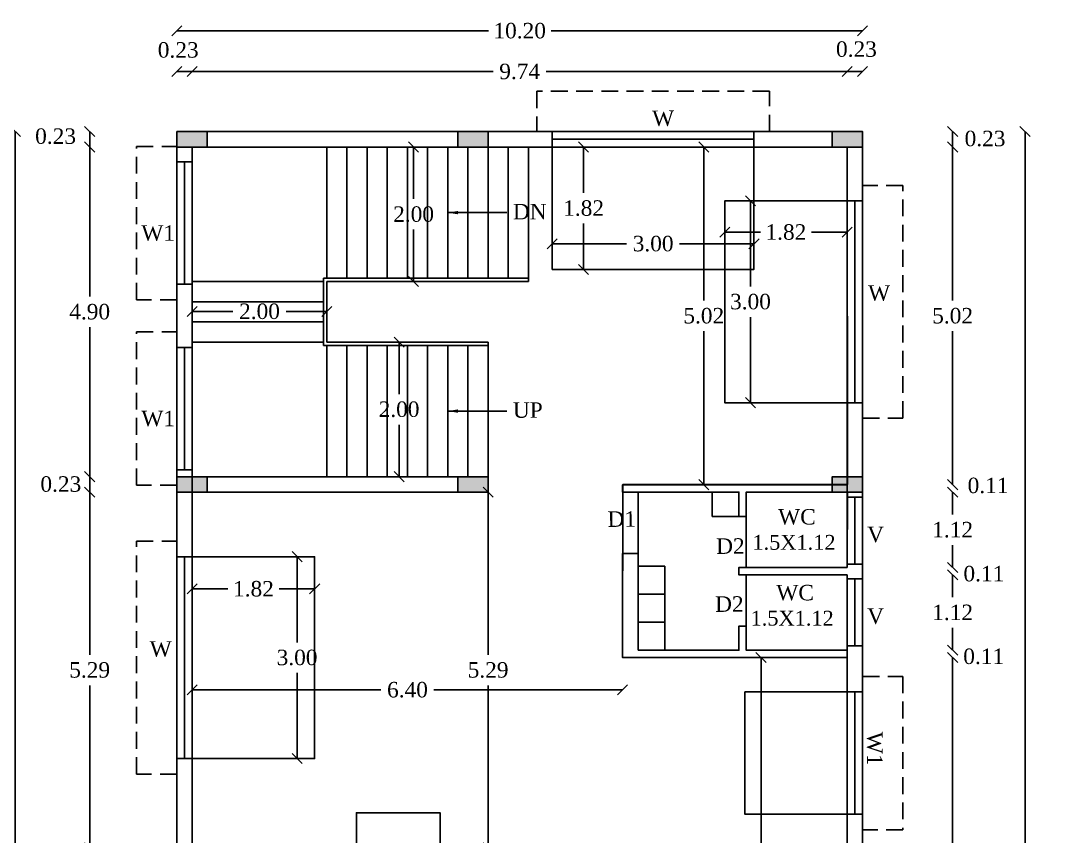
# Model space of a CAD drawing. Header units: metres. Extents: x 7889 to 8063, y -2348 to -2272.
# Drawn here: x 7922.11 to 7937.44, y -2311.13 to -2299.01 of the extents above; entities that cross this region are included whole.
import ezdxf

# ---------------------------------------------------------------- set-up
doc = ezdxf.new("R2010")
doc.units = ezdxf.units.M
doc.header["$MEASUREMENT"] = 0
doc.linetypes.add('HIDDEN', pattern=[0.375, 0.25, -0.125])
for name, color, linetype in [('BLK_1_FLR_2_BLT_UP_AREA', 18, 'Continuous'), ('BLK_1_FLR_2_CARPET_AREA', 18, 'Continuous'), ('BLK_1_FLR_2_DRINKING_WATER', 7, 'Continuous'), ('BLK_1_FLR_2_ROOF_AREA', 54, 'Continuous'), ('BLK_1_FLR_2_ROOM_1_LIGHT_VENTILATION_1', 2, 'Continuous'), ('BLK_1_FLR_2_WASH', 7, 'Continuous'), ('BLK_1_FLR_2_WATER_CLOSET', 7, 'Continuous')]:
    doc.layers.add(name, color=color, linetype=linetype)
doc.styles.add('Isa-', font='times.ttf')
doc.styles.add('STYLE2', font='times.ttf')
doc.dimstyles.new('ISO-25', dxfattribs={"dimscale": 0, "dimtxt": 0.23, "dimasz": 0.15, "dimexe": 1.25, "dimexo": 0.625, "dimgap": 0.11, "dimtad": 0, "dimtih": 1, "dimtoh": 1, "dimzin": 1, "dimdsep": 46, "dimtxsty": 'STYLE2', "dimblk": 'OBLIQUE', "dimcen": 0, "dimse1": 1, "dimse2": 1, "dimclrd": 1, "dimclrt": 3, "dimadec": 0, "dimazin": 2, "dimtfac": 1, "dimtix": 1, "dimtofl": 0, "dimtmove": 0, "dimatfit": 3, "dimfxl": 0, "dimtolj": 1, "dimarcsym": 0})

# ---------------------------------------------------------------- blocks, each defined once
blk = doc.blocks.new('_Oblique')
at = {"color": 0, "linetype": 'ByBlock', "lineweight": -2}
blk.add_line((-0.5, -0.5), (0.5, 0.5), dxfattribs=at)
blk = doc.blocks.new('*D212')
at = {"color": 1, "lineweight": -2}
for p, q in [((7924.662, -2303.33), (7925.265, -2303.33)), ((7926.662, -2303.33), (7926.06, -2303.33))]:
    blk.add_line(p, q, dxfattribs=at)
at = {"layer": 'Defpoints', "color": 0}
for p in [(7926.662, -2303.33), (7926.662, -2303.336), (7924.662, -2303.346)]:
    blk.add_point(p, dxfattribs=at)
at = {"color": 1, "lineweight": -2, "xscale": 0.15, "yscale": 0.15, "zscale": 0.15, "rotation": 180}
blk.add_blockref('_Oblique', (7924.662, -2303.33), dxfattribs=at)
at = {"color": 1, "lineweight": -2, "xscale": 0.15, "yscale": 0.15, "zscale": 0.15}
blk.add_blockref('_Oblique', (7926.662, -2303.33), dxfattribs=at)
at = {"color": 3, "insert": (7925.662, -2303.33), "char_height": 0.23, "attachment_point": 5, "style": 'STYLE2'}
blk.add_mtext('\\A1;2.00', dxfattribs=at)
blk = doc.blocks.new('*D213')
at = {"color": 1, "lineweight": -2}
for p, q in [((7927.954, -2300.886), (7927.954, -2301.659)), ((7927.954, -2302.886), (7927.954, -2302.114))]:
    blk.add_line(p, q, dxfattribs=at)
at = {"layer": 'Defpoints', "color": 0}
for p in [(7927.696, -2300.886), (7927.954, -2300.886), (7927.954, -2302.886)]:
    blk.add_point(p, dxfattribs=at)
at = {"color": 1, "lineweight": -2, "xscale": 0.15, "yscale": 0.15, "zscale": 0.15}
for p, rotation in [((7927.954, -2300.886), 90), ((7927.954, -2302.886), 270)]:
    blk.add_blockref('_Oblique', p, dxfattribs=dict(at, rotation=rotation))
at = {"color": 3, "insert": (7927.954, -2301.886), "char_height": 0.23, "attachment_point": 5, "style": 'STYLE2'}
blk.add_mtext('\\A1;2.00', dxfattribs=at)
blk = doc.blocks.new('*D214')
at = {"color": 1, "lineweight": -2}
for p, q in [((7927.738, -2303.786), (7927.738, -2304.559)), ((7927.738, -2305.786), (7927.738, -2305.014))]:
    blk.add_line(p, q, dxfattribs=at)
at = {"layer": 'Defpoints', "color": 0}
for p in [(7927.738, -2303.786), (7927.738, -2305.786), (7927.738, -2305.786)]:
    blk.add_point(p, dxfattribs=at)
at = {"color": 1, "lineweight": -2, "xscale": 0.15, "yscale": 0.15, "zscale": 0.15}
for p, rotation in [((7927.738, -2303.786), 90), ((7927.738, -2305.786), 270)]:
    blk.add_blockref('_Oblique', p, dxfattribs=dict(at, rotation=rotation))
at = {"color": 3, "insert": (7927.738, -2304.786), "char_height": 0.23, "attachment_point": 5, "style": 'STYLE2'}
blk.add_mtext('\\A1;2.00', dxfattribs=at)
blk = doc.blocks.new('*D217')
at = {"color": 1, "lineweight": -2}
for p, q in [((7933.122, -2308.476), (7933.122, -2322.439)), ((7933.122, -2336.856), (7933.122, -2322.894))]:
    blk.add_line(p, q, dxfattribs=at)
at = {"layer": 'Defpoints', "color": 0}
for p in [(7932.733, -2308.476), (7933.122, -2308.476), (7932.807, -2336.856)]:
    blk.add_point(p, dxfattribs=at)
at = {"color": 1, "lineweight": -2, "xscale": 0.15, "yscale": 0.15, "zscale": 0.15}
for p, rotation in [((7933.122, -2308.476), 90), ((7933.122, -2336.856), 270)]:
    blk.add_blockref('_Oblique', p, dxfattribs=dict(at, rotation=rotation))
at = {"color": 3, "insert": (7933.122, -2322.666), "char_height": 0.23, "attachment_point": 5, "style": 'STYLE2'}
blk.add_mtext('\\A1;28.38', dxfattribs=at)
blk = doc.blocks.new('*D218')
at = {"color": 1, "lineweight": -2}
for p, q in [((7924.662, -2308.955), (7927.469, -2308.955)), ((7931.063, -2308.955), (7928.257, -2308.955))]:
    blk.add_line(p, q, dxfattribs=at)
at = {"layer": 'Defpoints', "color": 0}
for p in [(7924.662, -2308.476), (7931.063, -2308.476), (7924.662, -2308.955)]:
    blk.add_point(p, dxfattribs=at)
at = {"color": 1, "lineweight": -2, "xscale": 0.15, "yscale": 0.15, "zscale": 0.15, "rotation": 180}
blk.add_blockref('_Oblique', (7924.662, -2308.955), dxfattribs=at)
at = {"color": 1, "lineweight": -2, "xscale": 0.15, "yscale": 0.15, "zscale": 0.15}
blk.add_blockref('_Oblique', (7931.063, -2308.955), dxfattribs=at)
at = {"color": 3, "insert": (7927.863, -2308.955), "char_height": 0.23, "attachment_point": 5, "style": 'STYLE2'}
blk.add_mtext('\\A1;6.40', dxfattribs=at)
blk = doc.blocks.new('*D219')
at = {"color": 1, "lineweight": -2}
for p, q in [((7932.27, -2300.886), (7932.27, -2303.169)), ((7932.27, -2305.906), (7932.27, -2303.624))]:
    blk.add_line(p, q, dxfattribs=at)
at = {"layer": 'Defpoints', "color": 0}
for p in [(7932.27, -2300.886), (7932.27, -2300.886), (7932.27, -2305.906)]:
    blk.add_point(p, dxfattribs=at)
at = {"color": 1, "lineweight": -2, "xscale": 0.15, "yscale": 0.15, "zscale": 0.15}
for p, rotation in [((7932.27, -2300.886), 90), ((7932.27, -2305.906), 270)]:
    blk.add_blockref('_Oblique', p, dxfattribs=dict(at, rotation=rotation))
at = {"color": 3, "insert": (7932.27, -2303.396), "char_height": 0.23, "attachment_point": 5, "style": 'STYLE2'}
blk.add_mtext('\\A1;5.02', dxfattribs=at)
blk = doc.blocks.new('*D220')
at = {"layer": 'BLK_1_FLR_2_ROOM_1_LIGHT_VENTILATION_1', "color": 232, "lineweight": -2}
for p, q in [((7924.662, -2307.455), (7925.192, -2307.455)), ((7926.482, -2307.455), (7925.953, -2307.455))]:
    blk.add_line(p, q, dxfattribs=at)
at = {"layer": 'Defpoints', "color": 0}
for p in [(7924.662, -2306.976), (7926.482, -2306.976), (7924.662, -2307.455)]:
    blk.add_point(p, dxfattribs=at)
at = {"layer": 'BLK_1_FLR_2_ROOM_1_LIGHT_VENTILATION_1', "color": 232, "lineweight": -2, "xscale": 0.15, "yscale": 0.15, "zscale": 0.15, "rotation": 180}
blk.add_blockref('_Oblique', (7924.662, -2307.455), dxfattribs=at)
at = {"layer": 'BLK_1_FLR_2_ROOM_1_LIGHT_VENTILATION_1', "color": 232, "lineweight": -2, "xscale": 0.15, "yscale": 0.15, "zscale": 0.15}
blk.add_blockref('_Oblique', (7926.482, -2307.455), dxfattribs=at)
at = {"layer": 'BLK_1_FLR_2_ROOM_1_LIGHT_VENTILATION_1', "color": 232, "insert": (7925.572, -2307.455), "char_height": 0.23, "attachment_point": 5, "style": 'STYLE2'}
blk.add_mtext('\\A1;1.82', dxfattribs=at)
blk = doc.blocks.new('*D221')
at = {"layer": 'BLK_1_FLR_2_ROOM_1_LIGHT_VENTILATION_1', "color": 232, "lineweight": -2}
for p, q in [((7926.221, -2306.976), (7926.221, -2308.249)), ((7926.221, -2309.976), (7926.221, -2308.704))]:
    blk.add_line(p, q, dxfattribs=at)
at = {"layer": 'Defpoints', "color": 0}
for p in [(7926.482, -2306.976), (7926.221, -2309.976), (7926.482, -2309.976)]:
    blk.add_point(p, dxfattribs=at)
at = {"layer": 'BLK_1_FLR_2_ROOM_1_LIGHT_VENTILATION_1', "color": 232, "lineweight": -2, "xscale": 0.15, "yscale": 0.15, "zscale": 0.15}
for p, rotation in [((7926.221, -2306.976), 90), ((7926.221, -2309.976), 270)]:
    blk.add_blockref('_Oblique', p, dxfattribs=dict(at, rotation=rotation))
at = {"layer": 'BLK_1_FLR_2_ROOM_1_LIGHT_VENTILATION_1', "color": 232, "insert": (7926.221, -2308.476), "char_height": 0.23, "attachment_point": 5, "style": 'STYLE2'}
blk.add_mtext('\\A1;3.00', dxfattribs=at)
blk = doc.blocks.new('*D96')
at = {"layer": 'BLK_1_FLR_2_ROOM_1_LIGHT_VENTILATION_1', "color": 232, "lineweight": -2}
for p, q in [((7932.965, -2301.686), (7932.965, -2302.959)), ((7932.965, -2304.686), (7932.965, -2303.414))]:
    blk.add_line(p, q, dxfattribs=at)
at = {"layer": 'Defpoints', "color": 0}
for p in [(7932.582, -2301.686), (7932.965, -2301.686), (7932.582, -2304.686)]:
    blk.add_point(p, dxfattribs=at)
at = {"layer": 'BLK_1_FLR_2_ROOM_1_LIGHT_VENTILATION_1', "color": 232, "lineweight": -2, "xscale": 0.15, "yscale": 0.15, "zscale": 0.15}
for p, rotation in [((7932.965, -2301.686), 90), ((7932.965, -2304.686), 270)]:
    blk.add_blockref('_Oblique', p, dxfattribs=dict(at, rotation=rotation))
at = {"layer": 'BLK_1_FLR_2_ROOM_1_LIGHT_VENTILATION_1', "color": 232, "insert": (7932.965, -2303.186), "char_height": 0.23, "attachment_point": 5, "style": 'STYLE2'}
blk.add_mtext('\\A1;3.00', dxfattribs=at)
blk = doc.blocks.new('*D97')
at = {"layer": 'BLK_1_FLR_2_ROOM_1_LIGHT_VENTILATION_1', "color": 232, "lineweight": -2}
for p, q in [((7932.582, -2302.152), (7933.112, -2302.152)), ((7934.402, -2302.152), (7933.873, -2302.152))]:
    blk.add_line(p, q, dxfattribs=at)
at = {"layer": 'Defpoints', "color": 0}
for p in [(7932.582, -2301.686), (7934.402, -2301.686), (7932.582, -2302.152)]:
    blk.add_point(p, dxfattribs=at)
at = {"layer": 'BLK_1_FLR_2_ROOM_1_LIGHT_VENTILATION_1', "color": 232, "lineweight": -2, "xscale": 0.15, "yscale": 0.15, "zscale": 0.15, "rotation": 180}
blk.add_blockref('_Oblique', (7932.582, -2302.152), dxfattribs=at)
at = {"layer": 'BLK_1_FLR_2_ROOM_1_LIGHT_VENTILATION_1', "color": 232, "lineweight": -2, "xscale": 0.15, "yscale": 0.15, "zscale": 0.15}
blk.add_blockref('_Oblique', (7934.402, -2302.152), dxfattribs=at)
at = {"layer": 'BLK_1_FLR_2_ROOM_1_LIGHT_VENTILATION_1', "color": 232, "insert": (7933.492, -2302.152), "char_height": 0.23, "attachment_point": 5, "style": 'STYLE2'}
blk.add_mtext('\\A1;1.82', dxfattribs=at)
blk = doc.blocks.new('*D100')
at = {"layer": 'BLK_1_FLR_2_ROOM_1_LIGHT_VENTILATION_1', "color": 232, "lineweight": -2}
for p, q in [((7930.017, -2302.324), (7931.123, -2302.324)), ((7933.017, -2302.324), (7931.911, -2302.324))]:
    blk.add_line(p, q, dxfattribs=at)
at = {"layer": 'Defpoints', "color": 0}
for p in [(7930.017, -2302.324), (7930.017, -2302.706), (7933.017, -2302.706)]:
    blk.add_point(p, dxfattribs=at)
at = {"layer": 'BLK_1_FLR_2_ROOM_1_LIGHT_VENTILATION_1', "color": 232, "lineweight": -2, "xscale": 0.15, "yscale": 0.15, "zscale": 0.15, "rotation": 180}
blk.add_blockref('_Oblique', (7930.017, -2302.324), dxfattribs=at)
at = {"layer": 'BLK_1_FLR_2_ROOM_1_LIGHT_VENTILATION_1', "color": 232, "lineweight": -2, "xscale": 0.15, "yscale": 0.15, "zscale": 0.15}
blk.add_blockref('_Oblique', (7933.017, -2302.324), dxfattribs=at)
at = {"layer": 'BLK_1_FLR_2_ROOM_1_LIGHT_VENTILATION_1', "color": 232, "insert": (7931.517, -2302.324), "char_height": 0.23, "attachment_point": 5, "style": 'STYLE2'}
blk.add_mtext('\\A1;3.00', dxfattribs=at)
blk = doc.blocks.new('*D101')
at = {"layer": 'BLK_1_FLR_2_ROOM_1_LIGHT_VENTILATION_1', "color": 232, "lineweight": -2}
for p, q in [((7930.483, -2300.886), (7930.483, -2301.569)), ((7930.483, -2302.706), (7930.483, -2302.024))]:
    blk.add_line(p, q, dxfattribs=at)
at = {"layer": 'Defpoints', "color": 0}
for p in [(7930.017, -2300.886), (7930.017, -2302.706), (7930.483, -2302.706)]:
    blk.add_point(p, dxfattribs=at)
at = {"layer": 'BLK_1_FLR_2_ROOM_1_LIGHT_VENTILATION_1', "color": 232, "lineweight": -2, "xscale": 0.15, "yscale": 0.15, "zscale": 0.15}
for p, rotation in [((7930.483, -2300.886), 90), ((7930.483, -2302.706), 270)]:
    blk.add_blockref('_Oblique', p, dxfattribs=dict(at, rotation=rotation))
at = {"layer": 'BLK_1_FLR_2_ROOM_1_LIGHT_VENTILATION_1', "color": 232, "insert": (7930.483, -2301.796), "char_height": 0.23, "attachment_point": 5, "style": 'STYLE2'}
blk.add_mtext('\\A1;1.82', dxfattribs=at)
blk = doc.blocks.new('*D102')
at = {"color": 1, "lineweight": -2}
blk.add_line((7924.432, -2299.765), (7924.662, -2299.765), dxfattribs=at)
at = {"layer": 'Defpoints', "color": 0}
for p in [(7924.662, -2299.765), (7924.432, -2301.107), (7924.662, -2301.107)]:
    blk.add_point(p, dxfattribs=at)
at = {"color": 1, "lineweight": -2, "xscale": 0.15, "yscale": 0.15, "zscale": 0.15, "rotation": 180}
blk.add_blockref('_Oblique', (7924.432, -2299.765), dxfattribs=at)
at = {"color": 1, "lineweight": -2, "xscale": 0.15, "yscale": 0.15, "zscale": 0.15}
blk.add_blockref('_Oblique', (7924.662, -2299.765), dxfattribs=at)
at = {"color": 3, "insert": (7924.453, -2299.445), "char_height": 0.23, "attachment_point": 5, "style": 'STYLE2'}
blk.add_mtext('\\A1;0.23', dxfattribs=at)
blk = doc.blocks.new('*D103')
at = {"color": 1, "lineweight": -2}
for p, q in [((7924.662, -2299.765), (7929.138, -2299.765)), ((7934.402, -2299.765), (7929.927, -2299.765))]:
    blk.add_line(p, q, dxfattribs=at)
at = {"layer": 'Defpoints', "color": 0}
for p in [(7934.402, -2299.765), (7924.662, -2301.107), (7934.402, -2301.686)]:
    blk.add_point(p, dxfattribs=at)
at = {"color": 1, "lineweight": -2, "xscale": 0.15, "yscale": 0.15, "zscale": 0.15, "rotation": 180}
blk.add_blockref('_Oblique', (7924.662, -2299.765), dxfattribs=at)
at = {"color": 1, "lineweight": -2, "xscale": 0.15, "yscale": 0.15, "zscale": 0.15}
blk.add_blockref('_Oblique', (7934.402, -2299.765), dxfattribs=at)
at = {"color": 3, "insert": (7929.532, -2299.765), "char_height": 0.23, "attachment_point": 5, "style": 'STYLE2'}
blk.add_mtext('\\A1;9.74', dxfattribs=at)
blk = doc.blocks.new('*D104')
at = {"color": 1, "lineweight": -2}
blk.add_line((7934.402, -2299.765), (7934.632, -2299.765), dxfattribs=at)
at = {"layer": 'Defpoints', "color": 0}
for p in [(7934.632, -2299.765), (7934.402, -2301.686), (7934.632, -2301.686)]:
    blk.add_point(p, dxfattribs=at)
at = {"color": 1, "lineweight": -2, "xscale": 0.15, "yscale": 0.15, "zscale": 0.15, "rotation": 180}
blk.add_blockref('_Oblique', (7934.402, -2299.765), dxfattribs=at)
at = {"color": 1, "lineweight": -2, "xscale": 0.15, "yscale": 0.15, "zscale": 0.15}
blk.add_blockref('_Oblique', (7934.632, -2299.765), dxfattribs=at)
at = {"color": 3, "insert": (7934.541, -2299.433), "char_height": 0.23, "attachment_point": 5, "style": 'STYLE2'}
blk.add_mtext('\\A1;0.23', dxfattribs=at)
blk = doc.blocks.new('*D105')
at = {"color": 1, "lineweight": -2}
for p, q in [((7924.432, -2299.159), (7929.066, -2299.159)), ((7934.632, -2299.159), (7929.999, -2299.159))]:
    blk.add_line(p, q, dxfattribs=at)
at = {"layer": 'Defpoints', "color": 0}
for p in [(7934.632, -2299.159), (7934.632, -2302.822), (7924.432, -2302.927)]:
    blk.add_point(p, dxfattribs=at)
at = {"color": 1, "lineweight": -2, "xscale": 0.15, "yscale": 0.15, "zscale": 0.15, "rotation": 180}
blk.add_blockref('_Oblique', (7924.432, -2299.159), dxfattribs=at)
at = {"color": 1, "lineweight": -2, "xscale": 0.15, "yscale": 0.15, "zscale": 0.15}
blk.add_blockref('_Oblique', (7934.632, -2299.159), dxfattribs=at)
at = {"color": 3, "insert": (7929.532, -2299.159), "char_height": 0.23, "attachment_point": 5, "style": 'STYLE2'}
blk.add_mtext('\\A1;10.20', dxfattribs=at)
blk = doc.blocks.new('*D106')
at = {"color": 1, "lineweight": -2}
blk.add_line((7923.136, -2300.656), (7923.136, -2300.886), dxfattribs=at)
at = {"layer": 'Defpoints', "color": 0}
for p in [(7925.808, -2300.656), (7923.136, -2300.886), (7925.808, -2300.886)]:
    blk.add_point(p, dxfattribs=at)
at = {"color": 1, "lineweight": -2, "xscale": 0.15, "yscale": 0.15, "zscale": 0.15}
for p, rotation in [((7923.136, -2300.656), 90), ((7923.136, -2300.886), 270)]:
    blk.add_blockref('_Oblique', p, dxfattribs=dict(at, rotation=rotation))
at = {"color": 3, "insert": (7922.629, -2300.727), "char_height": 0.23, "attachment_point": 5, "style": 'STYLE2'}
blk.add_mtext('\\A1;0.23', dxfattribs=at)
blk = doc.blocks.new('*D107')
at = {"color": 1, "lineweight": -2}
for p, q in [((7923.136, -2300.886), (7923.136, -2303.109)), ((7923.136, -2305.786), (7923.136, -2303.564))]:
    blk.add_line(p, q, dxfattribs=at)
at = {"layer": 'Defpoints', "color": 0}
for p in [(7925.808, -2300.886), (7923.136, -2305.786), (7925.579, -2305.786)]:
    blk.add_point(p, dxfattribs=at)
at = {"color": 1, "lineweight": -2, "xscale": 0.15, "yscale": 0.15, "zscale": 0.15}
for p, rotation in [((7923.136, -2300.886), 90), ((7923.136, -2305.786), 270)]:
    blk.add_blockref('_Oblique', p, dxfattribs=dict(at, rotation=rotation))
at = {"color": 3, "insert": (7923.136, -2303.336), "char_height": 0.23, "attachment_point": 5, "style": 'STYLE2'}
blk.add_mtext('\\A1;4.90', dxfattribs=at)
blk = doc.blocks.new('*D108')
at = {"color": 1, "lineweight": -2}
blk.add_line((7923.136, -2305.786), (7923.136, -2306.016), dxfattribs=at)
at = {"layer": 'Defpoints', "color": 0}
for p in [(7925.579, -2305.786), (7923.136, -2306.016), (7925.498, -2306.016)]:
    blk.add_point(p, dxfattribs=at)
at = {"color": 1, "lineweight": -2, "xscale": 0.15, "yscale": 0.15, "zscale": 0.15}
for p, rotation in [((7923.136, -2305.786), 90), ((7923.136, -2306.016), 270)]:
    blk.add_blockref('_Oblique', p, dxfattribs=dict(at, rotation=rotation))
at = {"color": 3, "insert": (7922.707, -2305.898), "char_height": 0.23, "attachment_point": 5, "style": 'STYLE2'}
blk.add_mtext('\\A1;0.23', dxfattribs=at)
blk = doc.blocks.new('*D109')
at = {"color": 1, "lineweight": -2}
for p, q in [((7923.136, -2306.016), (7923.136, -2308.434)), ((7923.136, -2311.306), (7923.136, -2308.889))]:
    blk.add_line(p, q, dxfattribs=at)
at = {"layer": 'Defpoints', "color": 0}
for p in [(7925.498, -2306.016), (7923.136, -2311.306), (7925.855, -2311.306)]:
    blk.add_point(p, dxfattribs=at)
at = {"color": 1, "lineweight": -2, "xscale": 0.15, "yscale": 0.15, "zscale": 0.15}
for p, rotation in [((7923.136, -2306.016), 90), ((7923.136, -2311.306), 270)]:
    blk.add_blockref('_Oblique', p, dxfattribs=dict(at, rotation=rotation))
at = {"color": 3, "insert": (7923.136, -2308.661), "char_height": 0.23, "attachment_point": 5, "style": 'STYLE2'}
blk.add_mtext('\\A1;5.29', dxfattribs=at)
blk = doc.blocks.new('*D117')
at = {"color": 1, "lineweight": -2}
for p, q in [((7922.03, -2300.656), (7922.03, -2319.394)), ((7922.03, -2338.586), (7922.03, -2319.849))]:
    blk.add_line(p, q, dxfattribs=at)
at = {"layer": 'Defpoints', "color": 0}
for p in [(7922.03, -2300.656), (7927.307, -2300.656), (7927.815, -2338.586)]:
    blk.add_point(p, dxfattribs=at)
at = {"color": 1, "lineweight": -2, "xscale": 0.15, "yscale": 0.15, "zscale": 0.15}
for p, rotation in [((7922.03, -2300.656), 90), ((7922.03, -2338.586), 270)]:
    blk.add_blockref('_Oblique', p, dxfattribs=dict(at, rotation=rotation))
at = {"color": 3, "insert": (7922.03, -2319.621), "char_height": 0.23, "attachment_point": 5, "style": 'STYLE2'}
blk.add_mtext('\\A1;37.93', dxfattribs=at)
blk = doc.blocks.new('*D118')
at = {"color": 1, "lineweight": -2}
blk.add_line((7935.972, -2300.656), (7935.972, -2300.886), dxfattribs=at)
at = {"layer": 'Defpoints', "color": 0}
for p in [(7933.533, -2300.656), (7933.533, -2300.886), (7935.972, -2300.886)]:
    blk.add_point(p, dxfattribs=at)
at = {"color": 1, "lineweight": -2, "xscale": 0.15, "yscale": 0.15, "zscale": 0.15}
for p, rotation in [((7935.972, -2300.656), 90), ((7935.972, -2300.886), 270)]:
    blk.add_blockref('_Oblique', p, dxfattribs=dict(at, rotation=rotation))
at = {"color": 3, "insert": (7936.454, -2300.762), "char_height": 0.23, "attachment_point": 5, "style": 'STYLE2'}
blk.add_mtext('\\A1;0.23', dxfattribs=at)
blk = doc.blocks.new('*D119')
at = {"color": 1, "lineweight": -2}
for p, q in [((7935.972, -2300.886), (7935.972, -2303.169)), ((7935.972, -2305.906), (7935.972, -2303.624))]:
    blk.add_line(p, q, dxfattribs=at)
at = {"layer": 'Defpoints', "color": 0}
for p in [(7933.533, -2300.886), (7933.689, -2305.906), (7935.972, -2305.906)]:
    blk.add_point(p, dxfattribs=at)
at = {"color": 1, "lineweight": -2, "xscale": 0.15, "yscale": 0.15, "zscale": 0.15}
for p, rotation in [((7935.972, -2300.886), 90), ((7935.972, -2305.906), 270)]:
    blk.add_blockref('_Oblique', p, dxfattribs=dict(at, rotation=rotation))
at = {"color": 3, "insert": (7935.972, -2303.396), "char_height": 0.23, "attachment_point": 5, "style": 'STYLE2'}
blk.add_mtext('\\A1;5.02', dxfattribs=at)
blk = doc.blocks.new('*D120')
at = {"color": 1, "lineweight": -2}
for p, q in [((7935.972, -2305.906), (7935.972, -2305.756)), ((7935.972, -2306.016), (7935.972, -2306.166))]:
    blk.add_line(p, q, dxfattribs=at)
at = {"layer": 'Defpoints', "color": 0}
for p in [(7933.689, -2305.906), (7933.695, -2306.016), (7935.972, -2306.016)]:
    blk.add_point(p, dxfattribs=at)
at = {"color": 1, "lineweight": -2, "xscale": 0.15, "yscale": 0.15, "zscale": 0.15}
for p, rotation in [((7935.972, -2305.906), 270), ((7935.972, -2306.016), 90)]:
    blk.add_blockref('_Oblique', p, dxfattribs=dict(at, rotation=rotation))
at = {"color": 3, "insert": (7936.499, -2305.919), "char_height": 0.23, "attachment_point": 5, "style": 'STYLE2'}
blk.add_mtext('\\A1;0.11', dxfattribs=at)
blk = doc.blocks.new('*D121')
at = {"color": 1, "lineweight": -2}
for p, q in [((7935.972, -2306.016), (7935.972, -2306.349)), ((7935.972, -2307.136), (7935.972, -2306.804))]:
    blk.add_line(p, q, dxfattribs=at)
at = {"layer": 'Defpoints', "color": 0}
for p in [(7933.695, -2306.016), (7933.924, -2307.136), (7935.972, -2307.136)]:
    blk.add_point(p, dxfattribs=at)
at = {"color": 1, "lineweight": -2, "xscale": 0.15, "yscale": 0.15, "zscale": 0.15}
for p, rotation in [((7935.972, -2306.016), 90), ((7935.972, -2307.136), 270)]:
    blk.add_blockref('_Oblique', p, dxfattribs=dict(at, rotation=rotation))
at = {"color": 3, "insert": (7935.972, -2306.576), "char_height": 0.23, "attachment_point": 5, "style": 'STYLE2'}
blk.add_mtext('\\A1;1.12', dxfattribs=at)
blk = doc.blocks.new('*D122')
at = {"color": 1, "lineweight": -2}
for p, q in [((7935.972, -2307.136), (7935.972, -2306.986)), ((7935.972, -2307.246), (7935.972, -2307.396))]:
    blk.add_line(p, q, dxfattribs=at)
at = {"layer": 'Defpoints', "color": 0}
for p in [(7933.924, -2307.136), (7933.95, -2307.246), (7935.972, -2307.246)]:
    blk.add_point(p, dxfattribs=at)
at = {"color": 1, "lineweight": -2, "xscale": 0.15, "yscale": 0.15, "zscale": 0.15}
for p, rotation in [((7935.972, -2307.136), 270), ((7935.972, -2307.246), 90)]:
    blk.add_blockref('_Oblique', p, dxfattribs=dict(at, rotation=rotation))
at = {"color": 3, "insert": (7936.437, -2307.23), "char_height": 0.23, "attachment_point": 5, "style": 'STYLE2'}
blk.add_mtext('\\A1;0.11', dxfattribs=at)
blk = doc.blocks.new('*D123')
at = {"color": 1, "lineweight": -2}
for p, q in [((7935.972, -2307.246), (7935.972, -2307.579)), ((7935.972, -2308.366), (7935.972, -2308.034))]:
    blk.add_line(p, q, dxfattribs=at)
at = {"layer": 'Defpoints', "color": 0}
for p in [(7933.95, -2307.246), (7933.812, -2308.366), (7935.972, -2308.366)]:
    blk.add_point(p, dxfattribs=at)
at = {"color": 1, "lineweight": -2, "xscale": 0.15, "yscale": 0.15, "zscale": 0.15}
for p, rotation in [((7935.972, -2307.246), 90), ((7935.972, -2308.366), 270)]:
    blk.add_blockref('_Oblique', p, dxfattribs=dict(at, rotation=rotation))
at = {"color": 3, "insert": (7935.972, -2307.806), "char_height": 0.23, "attachment_point": 5, "style": 'STYLE2'}
blk.add_mtext('\\A1;1.12', dxfattribs=at)
blk = doc.blocks.new('*D124')
at = {"color": 1, "lineweight": -2}
for p, q in [((7935.972, -2308.366), (7935.972, -2308.216)), ((7935.972, -2308.476), (7935.972, -2308.626))]:
    blk.add_line(p, q, dxfattribs=at)
at = {"layer": 'Defpoints', "color": 0}
for p in [(7933.812, -2308.366), (7933.807, -2308.476), (7935.972, -2308.476)]:
    blk.add_point(p, dxfattribs=at)
at = {"color": 1, "lineweight": -2, "xscale": 0.15, "yscale": 0.15, "zscale": 0.15}
for p, rotation in [((7935.972, -2308.366), 270), ((7935.972, -2308.476), 90)]:
    blk.add_blockref('_Oblique', p, dxfattribs=dict(at, rotation=rotation))
at = {"color": 3, "insert": (7936.434, -2308.459), "char_height": 0.23, "attachment_point": 5, "style": 'STYLE2'}
blk.add_mtext('\\A1;0.11', dxfattribs=at)
blk = doc.blocks.new('*D125')
at = {"color": 1, "lineweight": -2}
for p, q in [((7935.972, -2308.476), (7935.972, -2322.439)), ((7935.972, -2336.856), (7935.972, -2322.894))]:
    blk.add_line(p, q, dxfattribs=at)
at = {"layer": 'Defpoints', "color": 0}
for p in [(7933.807, -2308.476), (7933.96, -2336.856), (7935.972, -2336.856)]:
    blk.add_point(p, dxfattribs=at)
at = {"color": 1, "lineweight": -2, "xscale": 0.15, "yscale": 0.15, "zscale": 0.15}
for p, rotation in [((7935.972, -2308.476), 90), ((7935.972, -2336.856), 270)]:
    blk.add_blockref('_Oblique', p, dxfattribs=dict(at, rotation=rotation))
at = {"color": 3, "insert": (7935.972, -2322.666), "char_height": 0.23, "attachment_point": 5, "style": 'STYLE2'}
blk.add_mtext('\\A1;28.38', dxfattribs=at)
blk = doc.blocks.new('*D128')
at = {"color": 1, "lineweight": -2}
for p, q in [((7937.049, -2300.656), (7937.049, -2319.394)), ((7937.049, -2338.586), (7937.049, -2319.849))]:
    blk.add_line(p, q, dxfattribs=at)
at = {"layer": 'Defpoints', "color": 0}
for p in [(7930.032, -2300.656), (7937.049, -2300.656), (7930.032, -2338.586)]:
    blk.add_point(p, dxfattribs=at)
at = {"color": 1, "lineweight": -2, "xscale": 0.15, "yscale": 0.15, "zscale": 0.15}
for p, rotation in [((7937.049, -2300.656), 90), ((7937.049, -2338.586), 270)]:
    blk.add_blockref('_Oblique', p, dxfattribs=dict(at, rotation=rotation))
at = {"color": 3, "insert": (7937.049, -2319.621), "char_height": 0.23, "attachment_point": 5, "style": 'STYLE2'}
blk.add_mtext('\\A1;37.93', dxfattribs=at)
blk = doc.blocks.new('*D75')
at = {"color": 1, "lineweight": -2}
for p, q in [((7929.062, -2306.016), (7929.062, -2308.434)), ((7929.062, -2311.306), (7929.062, -2308.889))]:
    blk.add_line(p, q, dxfattribs=at)
at = {"layer": 'Defpoints', "color": 0}
for p in [(7929.062, -2306.016), (7929.062, -2306.016), (7929.062, -2311.306)]:
    blk.add_point(p, dxfattribs=at)
at = {"color": 1, "lineweight": -2, "xscale": 0.15, "yscale": 0.15, "zscale": 0.15}
for p, rotation in [((7929.062, -2306.016), 90), ((7929.062, -2311.306), 270)]:
    blk.add_blockref('_Oblique', p, dxfattribs=dict(at, rotation=rotation))
at = {"color": 3, "insert": (7929.062, -2308.661), "char_height": 0.23, "attachment_point": 5, "style": 'STYLE2'}
blk.add_mtext('\\A1;5.29', dxfattribs=at)

msp = doc.modelspace()

# ---------------------------------------------------------------- hatches: boundary and pattern name
for points in [[(7924.88243, -2300.8865), (7924.88243, -2300.6565), (7924.43243, -2300.6565), (7924.43243, -2300.8865)], [(7929.06243, -2300.8865), (7929.06243, -2300.6565), (7928.61243, -2300.6565), (7928.61243, -2300.8865)], [(7934.63243, -2300.8865), (7934.63243, -2300.6565), (7934.18243, -2300.6565), (7934.18243, -2300.8865)], [(7924.88243, -2306.0165), (7924.88243, -2305.7865), (7924.43243, -2305.7865), (7924.43243, -2306.0165)], [(7924.88243, -2306.0165), (7924.88243, -2305.7865), (7924.43243, -2305.7865), (7924.43243, -2306.0165)], [(7929.06243, -2306.0165), (7929.06243, -2305.7865), (7928.61243, -2305.7865), (7928.61243, -2306.0165)], [(7934.63243, -2306.0165), (7934.63243, -2305.7865), (7934.18243, -2305.7865), (7934.18243, -2306.0165)]]:
    msp.add_hatch(color=5).paths.add_polyline_path(points)

# ---------------------------------------------------------------- linework, layer by layer
at = {"color": 2}
for p, q in [((7930.01718, -2300.7715), (7933.01718, -2300.7715)), ((7924.54743, -2301.10693), (7924.54743, -2302.92693)), ((7934.51743, -2301.6865), (7934.51743, -2304.6865)), ((7924.54743, -2303.86412), (7924.54743, -2305.68412)), ((7934.51743, -2307.08898), (7934.51743, -2306.08898)), ((7924.54743, -2306.9765), (7924.54743, -2309.9765)), ((7934.51743, -2308.30305), (7934.51743, -2307.30305)), ((7934.51743, -2310.80493), (7934.51743, -2308.98493))]:
    msp.add_line(p, q, dxfattribs=at)
for p, q in [((7934.40243, -2300.8865), (7924.66243, -2300.8865)), ((7924.66243, -2300.8865), (7924.66243, -2338.3565)), ((7926.66243, -2302.8365), (7926.66243, -2300.8865)), ((7926.96243, -2302.8365), (7926.96243, -2300.8865)), ((7927.26243, -2302.8365), (7927.26243, -2300.8865)), ((7927.56243, -2302.8365), (7927.56243, -2300.8865)), ((7927.86243, -2302.8365), (7927.86243, -2300.8865)), ((7928.16243, -2302.8365), (7928.16243, -2300.8865)), ((7928.16243, -2302.8365), (7928.16243, -2300.8865)), ((7928.46243, -2302.8365), (7928.46243, -2300.8865)), ((7928.76243, -2302.8365), (7928.76243, -2300.8865)), ((7929.06243, -2302.8365), (7929.06243, -2300.8865)), ((7929.36243, -2302.8365), (7929.36243, -2300.8865)), ((7929.66243, -2302.8865), (7929.66243, -2300.8865)), ((7934.40243, -2305.7865), (7934.40243, -2300.8865)), ((7926.61243, -2302.8365), (7929.66243, -2302.8365)), ((7926.61243, -2303.8365), (7926.61243, -2302.8365)), ((7924.66243, -2302.8865), (7926.61243, -2302.8865)), ((7926.66243, -2302.8865), (7929.66243, -2302.8865)), ((7926.66243, -2303.7865), (7926.66243, -2302.8865)), ((7924.66243, -2303.1865), (7926.61243, -2303.1865)), ((7924.66243, -2303.4865), (7926.61243, -2303.4865)), ((7924.66243, -2303.7865), (7926.61243, -2303.7865)), ((7926.66243, -2303.7865), (7929.06243, -2303.7865)), ((7929.06243, -2306.0165), (7929.06243, -2303.7865)), ((7926.61243, -2303.8365), (7929.06243, -2303.8365)), ((7926.66243, -2305.7865), (7926.66243, -2303.8365)), ((7926.96243, -2305.7865), (7926.96243, -2303.8365)), ((7927.26243, -2305.7865), (7927.26243, -2303.8365)), ((7927.56243, -2305.7865), (7927.56243, -2303.8365)), ((7927.86243, -2305.7865), (7927.86243, -2303.8365)), ((7928.16243, -2305.7865), (7928.16243, -2303.8365)), ((7928.16243, -2305.7865), (7928.16243, -2303.8365)), ((7928.46243, -2305.7865), (7928.46243, -2303.8365)), ((7928.76243, -2305.7865), (7928.76243, -2303.8365)), ((7934.40243, -2307.1365), (7934.40243, -2304.6865)), ((7924.66243, -2305.7865), (7929.06243, -2305.7865)), ((7934.40243, -2305.9065), (7931.06325, -2305.9065)), ((7931.06325, -2305.9065), (7931.06325, -2306.0165)), ((7931.06325, -2305.9065), (7931.29325, -2305.9065)), ((7924.66243, -2306.0165), (7929.06243, -2306.0165)), ((7932.79243, -2306.0165), (7931.06325, -2306.0165)), ((7932.79243, -2306.3765), (7932.79243, -2306.0165)), ((7934.40243, -2306.0165), (7932.90243, -2306.0165)), ((7932.90243, -2306.3765), (7932.90243, -2306.0165)), ((7932.90243, -2306.3765), (7932.79243, -2306.3765)), ((7931.29325, -2306.9265), (7931.06325, -2306.9265)), ((7931.06325, -2306.9265), (7931.06325, -2308.4765)), ((7931.29325, -2306.9265), (7931.29325, -2308.3665)), ((7934.40243, -2307.1365), (7932.79243, -2307.1365)), ((7932.79243, -2307.2465), (7932.79243, -2307.1365)), ((7934.40243, -2307.2465), (7932.79243, -2307.2465)), ((7934.40243, -2336.8565), (7934.40243, -2307.2465)), ((7932.90243, -2308.0065), (7932.79243, -2308.0065)), ((7932.79243, -2308.3665), (7932.79243, -2308.0065)), ((7932.90243, -2308.3665), (7932.90243, -2308.0065)), ((7932.79243, -2308.3665), (7931.29325, -2308.3665)), ((7934.40243, -2308.3665), (7932.90243, -2308.3665)), ((7934.40243, -2308.4765), (7931.06325, -2308.4765))]:
    msp.add_line(p, q)
at = {"color": 2, "linetype": 'HIDDEN'}
for points in [[(7933.24718, -2300.6565), (7933.24718, -2300.6565), (7933.24718, -2300.0565), (7929.78718, -2300.0565), (7929.78718, -2300.0565), (7929.78718, -2300.6565)], [(7924.43243, -2303.15693), (7924.43243, -2303.15693), (7923.83243, -2303.15693), (7923.83243, -2300.87693), (7923.83243, -2300.87693), (7924.43243, -2300.87693)], [(7934.63243, -2304.9165), (7934.63243, -2304.9165), (7935.23243, -2304.9165), (7935.23243, -2301.4565), (7935.23243, -2301.4565), (7934.63243, -2301.4565)], [(7924.43243, -2305.91412), (7924.43243, -2305.91412), (7923.83243, -2305.91412), (7923.83243, -2303.63412), (7923.83243, -2303.63412), (7924.43243, -2303.63412)], [(7924.43243, -2310.2065), (7924.43243, -2310.2065), (7923.83243, -2310.2065), (7923.83243, -2306.7465), (7923.83243, -2306.7465), (7924.43243, -2306.7465)], [(7934.63243, -2308.75493), (7934.63243, -2308.75493), (7935.23243, -2308.75493), (7935.23243, -2311.03493), (7935.23243, -2311.03493), (7934.63243, -2311.03493)]]:
    msp.add_lwpolyline(points, dxfattribs=at)
at = {"color": 90}
msp.add_lwpolyline([(7934.63243, -2300.6565), (7924.43243, -2300.6565), (7924.43243, -2338.5865), (7930.03243, -2338.5865), (7930.03243, -2337.0865), (7934.63243, -2337.0865)], close=True, dxfattribs=at)
msp.add_lwpolyline([(7934.63243, -2300.6565), (7924.43243, -2300.6565), (7924.43243, -2338.5865), (7930.03243, -2338.5865), (7930.03243, -2337.0865), (7934.63243, -2337.0865)], close=True)
at = {"color": 5}
for points in [[(7924.43243, -2300.8865), (7924.43243, -2300.6565), (7924.88243, -2300.6565), (7924.88243, -2300.8865)], [(7928.61243, -2300.8865), (7928.61243, -2300.6565), (7929.06243, -2300.6565), (7929.06243, -2300.8865)], [(7934.18243, -2300.8865), (7934.18243, -2300.6565), (7934.63243, -2300.6565), (7934.63243, -2300.8865)], [(7924.43243, -2306.0165), (7924.43243, -2305.7865), (7924.88243, -2305.7865), (7924.88243, -2306.0165)], [(7924.43243, -2306.0165), (7924.43243, -2305.7865), (7924.88243, -2305.7865), (7924.88243, -2306.0165)], [(7928.61243, -2306.0165), (7928.61243, -2305.7865), (7929.06243, -2305.7865), (7929.06243, -2306.0165)], [(7934.18243, -2306.0165), (7934.18243, -2305.7865), (7934.63243, -2305.7865), (7934.63243, -2306.0165)]]:
    msp.add_lwpolyline(points, close=True, dxfattribs=at)
at = {"color": 2}
for points in [[(7933.01718, -2300.6565), (7933.01718, -2300.8865), (7930.01718, -2300.8865), (7930.01718, -2300.6565)], [(7924.43243, -2302.92693), (7924.66243, -2302.92693), (7924.66243, -2301.10693), (7924.43243, -2301.10693)], [(7934.63243, -2304.6865), (7934.40243, -2304.6865), (7934.40243, -2301.6865), (7934.63243, -2301.6865)], [(7924.43243, -2305.68412), (7924.66243, -2305.68412), (7924.66243, -2303.86412), (7924.43243, -2303.86412)], [(7934.40243, -2306.08898), (7934.63243, -2306.08898), (7934.63243, -2307.08898), (7934.40243, -2307.08898)], [(7924.43243, -2309.9765), (7924.66243, -2309.9765), (7924.66243, -2306.9765), (7924.43243, -2306.9765)], [(7934.40243, -2307.30305), (7934.63243, -2307.30305), (7934.63243, -2308.30305), (7934.40243, -2308.30305)], [(7934.63243, -2308.98493), (7934.40243, -2308.98493), (7934.40243, -2310.80493), (7934.63243, -2310.80493)]]:
    msp.add_lwpolyline(points, close=True, dxfattribs=at)
at = {"layer": 'BLK_1_FLR_2_BLT_UP_AREA', "color": 18}
msp.add_lwpolyline([(7924.43243, -2300.6565), (7934.63243, -2300.6565), (7934.63243, -2337.0865), (7930.03243, -2337.0865), (7930.03243, -2338.5865), (7924.43243, -2338.5865)], close=True, dxfattribs=at)
at = {"layer": 'BLK_1_FLR_2_CARPET_AREA', "color": 32}
msp.add_lwpolyline([(7924.66243, -2338.3565), (7924.65743, -2319.1965), (7927.89243, -2319.1965), (7927.89243, -2318.9665), (7927.89243, -2316.6665), (7929.06243, -2316.6665), (7929.06243, -2316.4365), (7924.66243, -2316.4365), (7924.66243, -2311.5365), (7929.66243, -2311.5365), (7929.66243, -2311.3065), (7924.66243, -2311.3065), (7924.66243, -2306.0165), (7929.06243, -2306.0165), (7929.06243, -2305.7865), (7924.66243, -2305.7865), (7924.66243, -2300.8865), (7934.40243, -2300.8865), (7934.40743, -2305.9015), (7931.06825, -2305.9015), (7931.06825, -2305.9015), (7931.06325, -2308.4765), (7934.40243, -2308.4765), (7934.40243, -2336.8565)], dxfattribs=at)
msp.add_lwpolyline([(7931.29325, -2308.3665), (7932.79243, -2308.3665), (7932.79243, -2308.0065), (7932.90243, -2308.0065), (7932.90243, -2308.3665), (7934.40243, -2308.3665), (7934.40243, -2307.2465), (7932.79243, -2307.2465), (7932.79243, -2307.1365), (7934.40243, -2307.1365), (7934.40743, -2306.0165), (7932.90243, -2306.0165), (7932.90243, -2306.3765), (7932.79243, -2306.3765), (7932.79243, -2306.0165), (7931.29325, -2306.0165)], close=True, dxfattribs=at)
at = {"layer": 'BLK_1_FLR_2_DRINKING_WATER', "color": 7}
msp.add_lwpolyline([(7928.34796, -2311.28022), (7927.10475, -2311.28022), (7927.10475, -2310.78233), (7928.34796, -2310.78233)], close=True, dxfattribs=at)
at = {"layer": 'BLK_1_FLR_2_ROOF_AREA', "color": 54}
msp.add_lwpolyline([(7924.43243, -2300.6565), (7934.63243, -2300.6565), (7934.63243, -2337.0865), (7930.03243, -2337.0865), (7930.03243, -2338.5865), (7924.43243, -2338.5865)], close=True, dxfattribs=at)
at = {"layer": 'BLK_1_FLR_2_ROOM_1_LIGHT_VENTILATION_1', "color": 2}
for points in [[(7930.01718, -2300.8865), (7933.01718, -2300.8865), (7933.01718, -2302.7065), (7930.01718, -2302.7065)], [(7934.40243, -2301.6865), (7934.40243, -2304.6865), (7932.58243, -2304.6865), (7932.58243, -2301.6865)], [(7924.66243, -2306.9765), (7924.66243, -2309.9765), (7926.48243, -2309.9765), (7926.48243, -2306.9765)], [(7934.40243, -2310.80493), (7934.40243, -2308.98493), (7932.88243, -2308.98493), (7932.88243, -2310.80493)]]:
    msp.add_lwpolyline(points, close=True, dxfattribs=at)
at = {"layer": 'BLK_1_FLR_2_WASH', "color": 56}
for points in [[(7932.39459, -2306.3765), (7932.79243, -2306.3765), (7932.79243, -2306.0165), (7932.39459, -2306.0165)], [(7931.29325, -2307.53381), (7931.69109, -2307.53381), (7931.69109, -2307.11746), (7931.29325, -2307.11746)]]:
    msp.add_lwpolyline(points, close=True, dxfattribs=at)
at = {"layer": 'BLK_1_FLR_2_WASH', "color": 55}
for points in [[(7931.29325, -2307.95015), (7931.69109, -2307.95015), (7931.69109, -2307.53381), (7931.29325, -2307.53381)], [(7931.29325, -2308.3665), (7931.69109, -2308.3665), (7931.69109, -2307.95015), (7931.29325, -2307.95015)]]:
    msp.add_lwpolyline(points, close=True, dxfattribs=at)
at = {"layer": 'BLK_1_FLR_2_WATER_CLOSET', "color": 1}
msp.add_lwpolyline([(7934.40243, -2307.1365), (7932.90243, -2307.1365), (7932.90243, -2306.0165), (7934.40243, -2306.0165)], close=True, dxfattribs=at)
at = {"layer": 'BLK_1_FLR_2_WATER_CLOSET', "color": 2}
msp.add_lwpolyline([(7932.90243, -2308.3665), (7934.40243, -2308.3665), (7934.40243, -2307.2465), (7932.90243, -2307.2465)], close=True, dxfattribs=at)

# ---------------------------------------------------------------- texts
at = {"color": 2, "style": 'Isa-'}
for s, rotation, p in [('W', 0.47559, (7931.50266, -2300.57459)), ('D1', 0.47559, (7930.83959, -2306.53305)), ('D2', 0.47559, (7932.45512, -2306.93459)), ('D2', 0.47559, (7932.43979, -2307.79628)), ('W1', 270, (7934.6997, -2309.57874))]:
    msp.add_text(s, height=0.23, rotation=rotation, dxfattribs=at).set_placement(p)
at = {"color": 6, "style": 'Isa-'}
for s, p in [('DN', (7929.4309, -2301.96154)), ('UP', (7929.4309, -2304.91154)), ('WC', (7933.37644, -2306.49767)), ('WC', (7933.34912, -2307.62503))]:
    msp.add_text(s, height=0.23, dxfattribs=at).set_placement(p)
at = {"color": 2, "style": 'Isa-'}
for s, p in [('W1', (7923.90388, -2302.2795)), ('W', (7934.71433, -2303.17198)), ('W1', (7923.90388, -2305.03669)), ('V', (7934.701, -2306.75997)), ('V', (7934.701, -2307.97405)), ('W', (7924.02816, -2308.46198))]:
    msp.add_text(s, height=0.23, dxfattribs=at).set_placement(p)
at = {"color": 3, "style": 'Isa-'}
for p in [(7932.99382, -2306.87266), (7932.9665, -2308.00003)]:
    msp.add_text('1.5X1.12', height=0.22, dxfattribs=at).set_placement(p)

# ---------------------------------------------------------------- dimensions: what is measured, and where the dimension line sits
at = {"color": 90}
for base, p1, p2, override, picture, middle in [((7934.63243, -2299.15861), (7924.43243, -2302.92693), (7934.63243, -2302.8215), {"dimscale": 1, "dimfxl": 75, "dimarcsym": 2}, '*D105', (7929.53243, -2299.15861)), ((7934.40243, -2299.76526), (7924.66243, -2301.10693), (7934.40243, -2301.6865), {"dimscale": 1, "dimtmove": 1, "dimfxl": 75, "dimarcsym": 2}, '*D103', (7929.53243, -2299.76526)), ((7926.66243, -2303.32984), (7924.66243, -2303.3458), (7926.66243, -2303.3365), {"dimscale": 1, "dimfxl": 75, "dimarcsym": 2}, '*D212', (7925.66243, -2303.32984)), ((7924.66243, -2308.95506), (7931.06325, -2308.4765), (7924.66243, -2308.4765), {"dimscale": 1, "dimfxl": 75, "dimarcsym": 2}, '*D218', (7927.86284, -2308.95506))]:
    dim = msp.add_linear_dim(base=base, p1=p1, p2=p2, dimstyle='ISO-25', override=override, dxfattribs=at)
    dim.commit()
    dim.dimension.update_dxf_attribs({"geometry": picture, "text_midpoint": middle})
for base, p1, p2, picture, middle in [((7924.66243, -2299.76526), (7924.43243, -2301.10693), (7924.66243, -2301.10693), '*D102', (7924.45345, -2299.44502)), ((7934.63243, -2299.76526), (7934.40243, -2301.6865), (7934.63243, -2301.6865), '*D104', (7934.54136, -2299.43335))]:
    dim = msp.add_linear_dim(base=base, p1=p1, p2=p2, dimstyle='ISO-25', override={"dimscale": 1, "dimtmove": 2, "dimfxl": 75, "dimarcsym": 2}, dxfattribs=at)
    dim.commit()
    dim.dimension.update_dxf_attribs({"geometry": picture, "text_midpoint": middle, "dimtype": 160})
for base, p1, p2, picture, middle in [((7923.13646, -2300.8865), (7925.80824, -2300.6565), (7925.80824, -2300.8865), '*D106', (7922.62945, -2300.7273)), ((7935.97151, -2300.8865), (7933.53345, -2300.6565), (7933.53345, -2300.8865), '*D118', (7936.45381, -2300.76197)), ((7923.13646, -2306.0165), (7925.5786, -2305.7865), (7925.49771, -2306.0165), '*D108', (7922.7074, -2305.89849)), ((7935.97151, -2306.0165), (7933.68871, -2305.9065), (7933.69511, -2306.0165), '*D120', (7936.49916, -2305.9192)), ((7935.97151, -2307.2465), (7933.92422, -2307.1365), (7933.95009, -2307.2465), '*D122', (7936.4371, -2307.23045)), ((7935.97151, -2308.4765), (7933.81214, -2308.3665), (7933.80703, -2308.4765), '*D124', (7936.43391, -2308.45903))]:
    dim = msp.add_linear_dim(base=base, p1=p1, p2=p2, angle=90, dimstyle='ISO-25', override={"dimscale": 1, "dimtmove": 2, "dimfxl": 75, "dimarcsym": 2}, dxfattribs=at)
    dim.commit()
    dim.dimension.update_dxf_attribs({"geometry": picture, "text_midpoint": middle, "dimtype": 160})
for base, p1, p2, override, picture, middle in [((7922.02958, -2300.6565), (7927.81486, -2338.5865), (7927.3074, -2300.6565), {"dimscale": 1, "dimfxl": 75, "dimarcsym": 2}, '*D117', (7922.02958, -2319.6215)), ((7937.04893, -2300.6565), (7930.03243, -2338.5865), (7930.03243, -2300.6565), {"dimscale": 1, "dimfxl": 75, "dimarcsym": 2}, '*D128', (7937.04893, -2319.6215)), ((7923.13646, -2305.7865), (7925.80824, -2300.8865), (7925.5786, -2305.7865), {"dimscale": 1, "dimtmove": 1, "dimfxl": 75, "dimarcsym": 2}, '*D107', (7923.13646, -2303.3365)), ((7927.95428, -2300.8865), (7927.95428, -2302.8865), (7927.69591, -2300.8865), {"dimscale": 1, "dimfxl": 75, "dimarcsym": 2}, '*D213', (7927.95428, -2301.8865)), ((7932.27006, -2300.8865), (7932.27006, -2305.9065), (7932.27006, -2300.8865), {"dimscale": 1, "dimfxl": 75, "dimarcsym": 2}, '*D219', (7932.27006, -2303.3965)), ((7935.97151, -2305.9065), (7933.53345, -2300.8865), (7933.68871, -2305.9065), {"dimscale": 1, "dimtmove": 1, "dimfxl": 75, "dimarcsym": 2}, '*D119', (7935.97151, -2303.3965)), ((7927.73837, -2305.7865), (7927.73837, -2303.7865), (7927.73837, -2305.7865), {"dimscale": 1, "dimfxl": 75, "dimarcsym": 2}, '*D214', (7927.73837, -2304.7865)), ((7923.13646, -2311.3065), (7925.49771, -2306.0165), (7925.85461, -2311.3065), {"dimscale": 1, "dimtmove": 1, "dimfxl": 75, "dimarcsym": 2}, '*D109', (7923.13646, -2308.6615)), ((7929.06243, -2306.0165), (7929.06243, -2311.3065), (7929.06243, -2306.0165), {"dimscale": 1, "dimfxl": 75, "dimarcsym": 2}, '*D75', (7929.06243, -2308.6615)), ((7935.97151, -2307.1365), (7933.69511, -2306.0165), (7933.92422, -2307.1365), {"dimscale": 1, "dimtmove": 1, "dimfxl": 75, "dimarcsym": 2}, '*D121', (7935.97151, -2306.5765)), ((7935.97151, -2308.3665), (7933.95009, -2307.2465), (7933.81214, -2308.3665), {"dimscale": 1, "dimtmove": 1, "dimfxl": 75, "dimarcsym": 2}, '*D123', (7935.97151, -2307.8065)), ((7933.1222, -2308.4765), (7932.80693, -2336.8565), (7932.73284, -2308.4765), {"dimscale": 1, "dimfxl": 75, "dimarcsym": 2}, '*D217', (7933.1222, -2322.6665)), ((7935.97151, -2336.8565), (7933.80703, -2308.4765), (7933.96024, -2336.8565), {"dimscale": 1, "dimtmove": 1, "dimfxl": 75, "dimarcsym": 2}, '*D125', (7935.97151, -2322.6665))]:
    dim = msp.add_linear_dim(base=base, p1=p1, p2=p2, angle=90, dimstyle='ISO-25', override=override, dxfattribs=at)
    dim.commit()
    dim.dimension.update_dxf_attribs({"geometry": picture, "text_midpoint": middle})
at = {"layer": 'BLK_1_FLR_2_ROOM_1_LIGHT_VENTILATION_1', "color": 232}
for base, p1, p2, angle, picture, middle in [((7930.48287, -2302.7065), (7930.01718, -2300.8865), (7930.01718, -2302.7065), 90, '*D101', (7930.48287, -2301.7965)), ((7932.96536, -2301.6865), (7932.58243, -2304.6865), (7932.58243, -2301.6865), 90, '*D96', (7932.96536, -2303.1865)), ((7930.01718, -2302.32357), (7933.01718, -2302.7065), (7930.01718, -2302.7065), 180, '*D100', (7931.51718, -2302.32357)), ((7926.22079, -2309.9765), (7926.48243, -2306.9765), (7926.48243, -2309.9765), 90, '*D221', (7926.22079, -2308.4765))]:
    dim = msp.add_linear_dim(base=base, p1=p1, p2=p2, angle=angle, dimstyle='ISO-25', override={"dimscale": 1, "dimclrd": 232, "dimclrt": 232, "dimfxl": 75, "dimarcsym": 2}, dxfattribs=at)
    dim.commit()
    dim.dimension.update_dxf_attribs({"geometry": picture, "text_midpoint": middle})
for base, p1, p2, picture, middle in [((7932.58243, -2302.15218), (7934.40243, -2301.6865), (7932.58243, -2301.6865), '*D97', (7933.49243, -2302.15218)), ((7924.66243, -2307.45495), (7926.48243, -2306.9765), (7924.66243, -2306.9765), '*D220', (7925.57243, -2307.45495))]:
    dim = msp.add_linear_dim(base=base, p1=p1, p2=p2, dimstyle='ISO-25', override={"dimscale": 1, "dimclrd": 232, "dimclrt": 232, "dimfxl": 75, "dimarcsym": 2}, dxfattribs=at)
    dim.commit()
    dim.dimension.update_dxf_attribs({"geometry": picture, "text_midpoint": middle})

# ---------------------------------------------------------------- leaders
at = {"color": 90}
for points in [[(7928.46243, -2301.8615), (7929.34226, -2301.8615)], [(7928.46243, -2304.8115), (7929.34226, -2304.8115)]]:
    msp.add_leader(points, dimstyle='ISO-25', override={"dimscale": 1, "dimfxl": 75, "dimarcsym": 2}, dxfattribs=at)

doc.saveas('drawing.dxf')
